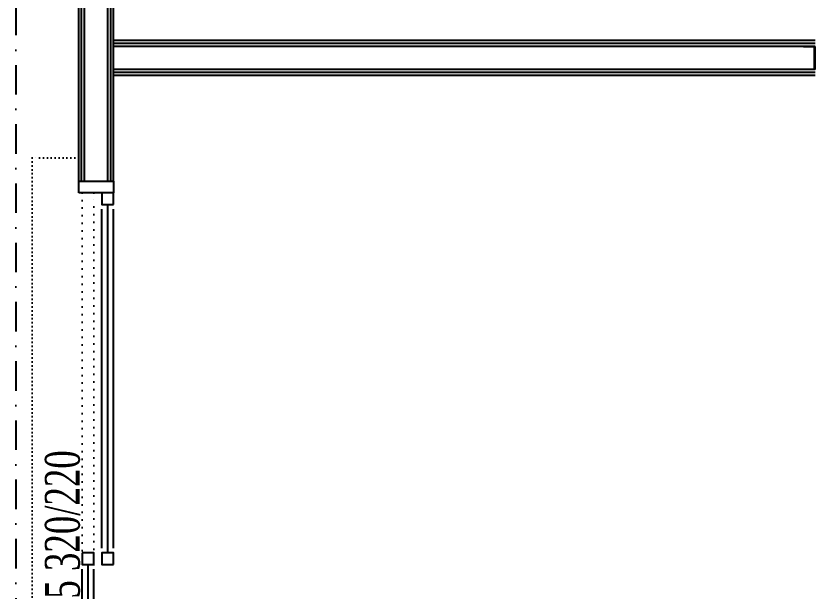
# Model space of a CAD drawing. Header units: inches. Extents: x -772 to 6765, y -813 to 4093.
# Drawn here: x 5100 to 5443.7, y 195.6 to 443.1 of the extents above; entities that cross this region are included whole.
import ezdxf
from ezdxf.enums import TextEntityAlignment as Align

# ---------------------------------------------------------------- set-up
doc = ezdxf.new("R2010")
doc.units = ezdxf.units.IN
doc.header["$MEASUREMENT"] = 0
doc.set_wipeout_variables(frame=1)
doc.linetypes.add('DASHDOT', pattern=[25.4, 12.7, -6.35, 0, -6.35])
doc.linetypes.add('DOT2', pattern=[3.175, 0, -3.175])
for name, color, linetype in [('FHM_BEYAZ ALÇIPAN', 7, 'Continuous'), ('H_GAP_Cam', 153, 'Continuous'), ('H_GAP_Kapi_', 120, 'Continuous'), ('H_GAP_KapiIzdusum', 8, 'DOT2'), ('H_GAP_PozKapi', 9, 'Continuous'), ('H_GAP_WipeoutKapi', 255, 'DOT2'), ('H_STR_Aks', 250, 'DASHDOT')]:
    doc.layers.add(name, color=color, linetype=linetype)
doc.layers.add('Sedef İnşaat_KDP100', color=40, linetype='Continuous', lineweight=18)
doc.styles.add('HG_POZ', font='times.ttf')

# ---------------------------------------------------------------- blocks, each defined once
blk = doc.blocks.new('*U44')
at = {"layer": 'H_GAP_PozKapi', "color": 132, "style": 'HG_POZ', "width": 0.7}
blk.add_attdef('KAPIPOZ', text='', height=15, dxfattribs=at).set_placement((156.79, -22.06), align=Align.MIDDLE)
at = {"ltscale": 50}
blk.add_wipeout([(0, 3.5), (320, 3.5), (320, -18.5), (0, -18.5)], dxfattribs=at).dxf.layer = 'H_GAP_WipeoutKapi'
for points in [[(0, -15), (5, -15), (5, 0), (0, 0)], [(155, 0), (160, 0), (160, -5), (155, -5)], [(310, 0), (315, 0), (315, -5), (310, -5)], [(315, -15), (320, -15), (320, 0), (315, 0)], [(10, -13.5), (5, -13.5), (5, -8.5), (10, -8.5)], [(160, -13.5), (155, -13.5), (155, -8.5), (160, -8.5)]]:
    blk.add_lwpolyline(points, close=True)
at = {"layer": 'H_GAP_Cam'}
for p, q in [((162, 0), (308, 0)), ((103, -4.16), (93.83, -0.33)), ((160, -2.5), (310, -2.5)), ((62, -4.16), (103, -4.16)), ((162, -5), (308, -5)), ((12, -8.5), (153, -8.5)), ((10, -11), (155, -11)), ((12, -13.5), (153, -13.5))]:
    blk.add_line(p, q, dxfattribs=at)
at = {"layer": 'H_GAP_Kapi_', "linetype": 'DOT2', "ltscale": 0.5}
blk.add_lwpolyline([(330, -15), (330, -35), (-10, -35), (-10, -15)], dxfattribs=at)
at = {"layer": 'H_GAP_KapiIzdusum', "linetype": 'DOT2'}
blk.add_lwpolyline([(155, -8.5), (315, -8.5), (315, -13.5), (155, -13.5)], dxfattribs=at)
blk = doc.blocks.new('KDP 100')
at = {"layer": 'Sedef İnşaat_KDP100', "linetype": 'Continuous'}
blk.add_lwpolyline([(5, 9.7), (0.35, 9.7), (0.35, 0.3), (5, 0.3), (5, 0), (0, 0), (0, 10), (5, 10)], close=True, dxfattribs=at)

msp = doc.modelspace()

# ---------------------------------------------------------------- linework, layer by layer
at = {"layer": 'FHM_BEYAZ ALÇIPAN'}
for points in [[(5127, 42), (5127, 808)], [(5128.25, 42), (5128.25, 808)], [(5129.5, 42), (5129.5, 808)], [(5139.5, 42), (5139.5, 808)], [(5140.75, 42), (5140.75, 808)], [(5142, 42), (5142, 808)], [(5443.714, 432.5), (5142, 432.5)], [(5443.714, 431.25), (5142, 431.25)], [(5443.714, 430), (5142, 430)], [(5443.714, 420), (5142, 420)], [(5443.714, 418.75), (5142, 418.75)], [(5443.714, 417.5), (5142, 417.5)]]:
    msp.add_lwpolyline(points, dxfattribs=at)
at = {"layer": 'H_STR_Aks'}
msp.add_line((5100, 4043.005), (5100, -712.77), dxfattribs=at)

# ---------------------------------------------------------------- block references
at = {"layer": 'Sedef İnşaat_KDP100', "rotation": 180}
msp.add_blockref('KDP 100', (5443.714, 430), dxfattribs=at)

# ---------------------------------------------------------------- next in the draw order: block references
at = {"layer": 'H_GAP_Kapi_'}
ref = msp.add_blockref('*U44', (5142, 52), dxfattribs=dict(at, xscale=-1, rotation=270))
ref.add_attrib('KAPIPOZ', 'OK15 320/220', dxfattribs={"layer": 'H_GAP_PozKapi', "color": 132, "height": 15, "rotation": 450, "style": 'HG_POZ', "width": 0.7}).set_placement((5119.942, 208.794), align=Align.MIDDLE)

doc.saveas('drawing.dxf')
